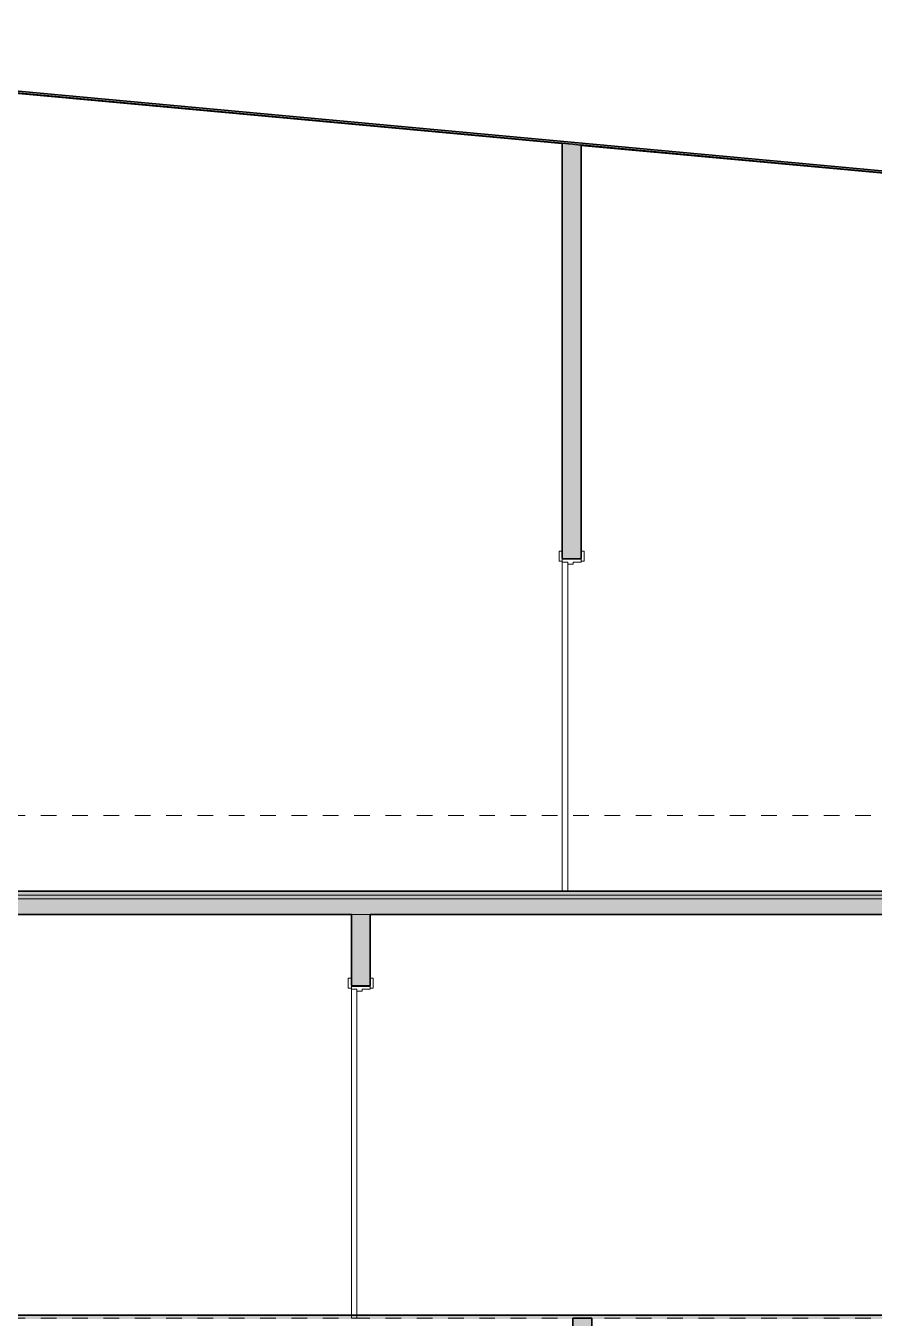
# Model space of a CAD drawing. Header units: metres. Extents: x -3 to 141, y -7 to 15.
# Drawn here: x 29.59 to 35.01, y 2.81 to 11.06 of the extents above; entities that cross this region are included whole.
import ezdxf

# ---------------------------------------------------------------- set-up
doc = ezdxf.new("R2010")
doc.units = ezdxf.units.M
doc.linetypes.add('Centre', pattern=[0.03175, 0.00635, -0.00475, 0.0159, -0.00475])
for name, color, linetype, lineweight in [('A-DOOR', 7, 'Continuous', 9), ('A-DOOR-FRAM', 7, 'Continuous', 9), ('A-FLOR', 7, 'Continuous', 9), ('A-FLOR-LEVL', 7, 'Continuous', 9), ('A-FLOR-MCUT', 7, 'Continuous', 9), ('A-ROOF', 7, 'Continuous', 9), ('A-WALL', 7, 'Continuous', 9), ('A-WALL-PATT', 7, 'Continuous', 35)]:
    doc.layers.add(name, color=color, linetype=linetype, lineweight=lineweight)

# ---------------------------------------------------------------- blocks, each defined once
blk = doc.blocks.new('M_Door-Interior-Single-Flush_Panel-Wood - 800 x 2100mm-3153382-Sección 02')
at = {"layer": 'A-DOOR'}
for p, q in [((4.3862, 4.9839), (4.3862, 4.9189)), ((4.4062, 4.9839), (4.3862, 4.9839)), ((4.4062, 4.9375), (4.4062, 4.9839)), ((4.5262, 4.9839), (4.5262, 4.9375)), ((4.5462, 4.9839), (4.5262, 4.9839)), ((4.5462, 4.9189), (4.5462, 4.9839)), ((4.3862, 4.9189), (4.4062, 4.9189)), ((4.4062, 4.9189), (4.4062, 4.9311)), ((4.5262, 4.9311), (4.5262, 4.9189)), ((4.5262, 4.9189), (4.5462, 4.9189))]:
    blk.add_line(p, q, dxfattribs=at)
at = {"layer": 'A-DOOR', "lineweight": 18}
for p, q in [((4.4412, 4.9125), (4.4062, 4.9125)), ((4.4062, 4.9125), (4.4062, 2.8125)), ((4.4412, 2.8125), (4.4412, 4.9125)), ((4.4062, 2.8125), (4.4412, 2.8125))]:
    blk.add_line(p, q, dxfattribs=at)
at = {"layer": 'A-DOOR-FRAM', "lineweight": 18}
for p, q in [((4.4062, 4.9311), (4.4062, 4.9375)), ((4.4062, 4.9375), (4.5262, 4.9375)), ((4.5262, 4.9311), (4.4062, 4.9311)), ((4.4062, 4.9311), (4.4062, 4.9125)), ((4.4062, 4.9125), (4.4412, 4.9125)), ((4.4412, 4.9125), (4.4412, 4.8998)), ((4.4412, 4.8998), (4.4761, 4.8998)), ((4.4761, 4.8998), (4.4761, 4.9125)), ((4.4761, 4.9125), (4.5262, 4.9125)), ((4.5262, 4.9375), (4.5262, 4.9311)), ((4.5262, 4.9125), (4.5262, 4.9311))]:
    blk.add_line(p, q, dxfattribs=at)
blk = doc.blocks.new('M_Door-Interior-Single-Flush_Panel-Wood - 800 x 2100mm-3154804-Sección 02')
at = {"layer": 'A-DOOR'}
for p, q in [((5.7328, 7.7103), (5.7328, 7.6453)), ((5.7528, 7.7103), (5.7328, 7.7103)), ((5.7528, 7.6639), (5.7528, 7.7103)), ((5.8728, 7.7103), (5.8728, 7.6639)), ((5.8928, 7.7103), (5.8728, 7.7103)), ((5.8928, 7.6453), (5.8928, 7.7103)), ((5.7328, 7.6453), (5.7528, 7.6453)), ((5.7528, 7.6453), (5.7528, 7.6576)), ((5.8728, 7.6576), (5.8728, 7.6453)), ((5.8728, 7.6453), (5.8928, 7.6453))]:
    blk.add_line(p, q, dxfattribs=at)
at = {"layer": 'A-DOOR', "lineweight": 18}
for p, q in [((5.7878, 7.6389), (5.7528, 7.6389)), ((5.7528, 7.6389), (5.7528, 5.5389)), ((5.7878, 5.5389), (5.7878, 7.6389)), ((5.7528, 5.5389), (5.7878, 5.5389))]:
    blk.add_line(p, q, dxfattribs=at)
at = {"layer": 'A-DOOR-FRAM', "lineweight": 18}
for p, q in [((5.7528, 7.6639), (5.8728, 7.6639)), ((5.7528, 7.6576), (5.7528, 7.6639)), ((5.7528, 7.6576), (5.7528, 7.6389)), ((5.8728, 7.6576), (5.7528, 7.6576)), ((5.7528, 7.6389), (5.7878, 7.6389)), ((5.7878, 7.6389), (5.7878, 7.6262)), ((5.7878, 7.6262), (5.8227, 7.6262)), ((5.8227, 7.6262), (5.8227, 7.6389)), ((5.8227, 7.6389), (5.8728, 7.6389)), ((5.8728, 7.6639), (5.8728, 7.6576)), ((5.8728, 7.6389), (5.8728, 7.6576))]:
    blk.add_line(p, q, dxfattribs=at)

msp = doc.modelspace()

# ---------------------------------------------------------------- hatches: boundary and pattern name
at = {"layer": 'A-FLOR', "true_color": 0x9a9a9a}
for points in [[(38.159, 5.5139), (38.8481, 5.5139), (38.8481, 5.5389), (28.5569, 5.5389), (28.5569, 5.5139), (36.4275, 5.5139)], [(38.159, 5.4889), (38.8481, 5.4889), (38.8481, 5.5139), (28.5569, 5.5139), (28.5569, 5.4889), (36.4275, 5.4889)], [(38.8581, 5.3889), (38.8581, 5.4889), (28.5569, 5.4889), (28.5569, 5.3889), (38.8481, 5.3889)], [(39.8906, 2.8075), (40.1423, 2.8075), (40.1423, 2.8325), (26.2838, 2.8325), (26.2838, 2.8075), (39.4577, 2.8075)]]:
    msp.add_hatch(color=253, dxfattribs=at).paths.add_polyline_path(points)
at = {"layer": 'A-ROOF', "true_color": 0x9a9a9a}
for points in [[(39.0081, 9.7656), (39.0081, 9.7756), (23.8482, 11.1702), (23.8482, 11.1601), (38.159, 9.8437)], [(39.0081, 9.7606), (39.0081, 9.7656), (23.8482, 11.1601), (23.8482, 11.1551), (38.159, 9.8387)]]:
    msp.add_hatch(color=253, dxfattribs=at).paths.add_polyline_path(points)
at = {"layer": 'A-WALL-PATT', "lineweight": 9, "true_color": 0x9a9a9a}
for points in [[(33.1383, 7.6639), (33.1383, 10.3005), (33.0183, 10.3116), (33.0183, 7.6639)], [(31.7917, 4.9375), (31.7917, 5.3889), (31.6717, 5.3889), (31.6717, 4.9375)]]:
    msp.add_hatch(color=253, dxfattribs=at).paths.add_polyline_path(points)
h = msp.add_hatch(color=253, dxfattribs=at)
h.paths.add_polyline_path([(33.2062, 0), (33.2062, 0.425), (33.0862, 0.425), (33.0862, 0)])
h.paths.add_polyline_path([(33.0862, 2.3758), (33.2062, 2.3758), (33.2062, 2.8125), (33.0862, 2.8125)])

# ---------------------------------------------------------------- linework, layer by layer
at = {"layer": 'A-FLOR', "lineweight": 35}
for p, q in [((38.8481, 5.5389), (28.5569, 5.5389)), ((28.5569, 5.3889), (31.6717, 5.3889)), ((31.7917, 5.3889), (38.8481, 5.3889)), ((40.1423, 2.8325), (26.2838, 2.8325))]:
    msp.add_line(p, q, dxfattribs=at)
at = {"layer": 'A-FLOR-LEVL', "color": 253, "linetype": 'Centre', "true_color": 0xaaaaaa}
for p, q in [((18.4887, 6.0213), (49.3746, 6.0213)), ((18.4887, 5.5389), (48.1046, 5.5389)), ((18.4887, 2.8125), (49.3746, 2.8125))]:
    msp.add_line(p, q, dxfattribs=at)
at = {"layer": 'A-FLOR-MCUT'}
for p, q in [((38.8481, 5.5139), (28.5569, 5.5139)), ((38.8581, 5.4889), (28.5569, 5.4889))]:
    msp.add_line(p, q, dxfattribs=at)
at = {"layer": 'A-ROOF', "lineweight": 35}
for p, q in [((39.0081, 9.7756), (23.8482, 11.1702)), ((28.5569, 10.722), (33.0183, 10.3116)), ((33.1383, 10.3005), (35.1208, 10.1182))]:
    msp.add_line(p, q, dxfattribs=at)
at = {"layer": 'A-ROOF'}
msp.add_line((23.8482, 11.1601), (39.0081, 9.7656), dxfattribs=at)
at = {"layer": 'A-WALL', "lineweight": 35}
for p, q in [((33.0183, 10.3116), (33.0183, 7.6639)), ((33.1383, 7.6639), (33.1383, 10.3005)), ((31.6717, 5.3889), (31.6717, 4.9375)), ((31.7917, 4.9375), (31.7917, 5.3889)), ((33.2062, 2.8125), (33.0862, 2.8125)), ((33.0862, 2.8125), (33.0862, 2.3758)), ((33.2062, 2.3758), (33.2062, 2.8125))]:
    msp.add_line(p, q, dxfattribs=at)
at = {"layer": 'A-WALL'}
for p, q in [((33.1383, 10.3005), (33.0183, 10.3116)), ((31.7917, 5.3889), (31.6717, 5.3889))]:
    msp.add_line(p, q, dxfattribs=at)

# ---------------------------------------------------------------- block references
at = {"layer": 'A-DOOR-FRAM', "lineweight": 18}
for name in ['M_Door-Interior-Single-Flush_Panel-Wood - 800 x 2100mm-3154804-Sección 02', 'M_Door-Interior-Single-Flush_Panel-Wood - 800 x 2100mm-3153382-Sección 02']:
    msp.add_blockref(name, (27.2655, 0), dxfattribs=at)

doc.saveas('drawing.dxf')
